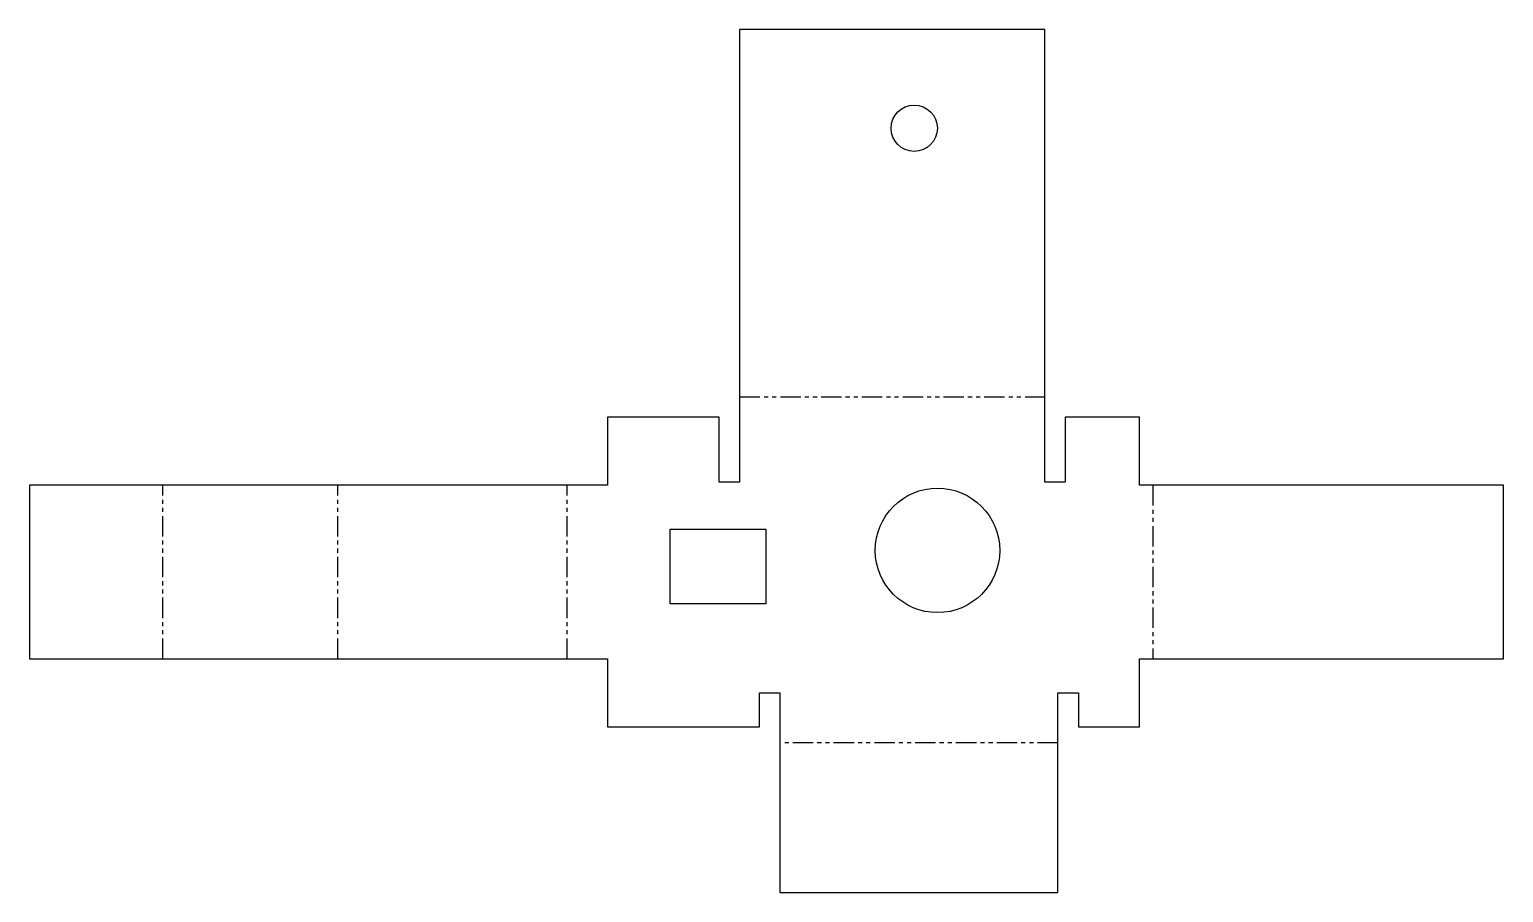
# Model space of a CAD drawing. Header units: millimetres. Extents: x -90 to 140, y -26 to 109.
import ezdxf

# ---------------------------------------------------------------- set-up
doc = ezdxf.new("R2010")
doc.units = ezdxf.units.MM
doc.linetypes.add('PHANTOM', pattern=[6.35, 3.175, -0.635, 0.635, -0.635, 0.635, -0.635])
doc.layers.add('BEND', color=7, linetype='Continuous')
doc.layers.add('CUT', color=7, linetype='Continuous')

msp = doc.modelspace()

# ---------------------------------------------------------------- linework, layer by layer
at = {"layer": 'BEND', "color": 4, "linetype": 'PHANTOM'}
for p, q in [((20.59, 51.36), (68.11, 51.36)), ((-69.24, 10.6), (-69.24, 37.62)), ((-41.94, 10.6), (-41.94, 37.62)), ((-6.28, 10.6), (-6.28, 37.62)), ((84.95, 37.62), (84.95, 10.6)), ((70.16, -2.51), (26.87, -2.51))]:
    msp.add_line(p, q, dxfattribs=at)
at = {"layer": 'CUT'}
for p, q in [((68.11, 108.58), (20.59, 108.58)), ((20.59, 108.58), (20.59, 38.12)), ((68.11, 38.12), (68.11, 108.58)), ((17.39, 48.22), (0, 48.22)), ((0, 48.22), (0, 37.62)), ((17.39, 38.12), (17.39, 48.22)), ((82.85, 48.22), (71.31, 48.22)), ((71.31, 48.22), (71.31, 38.12)), ((82.85, 37.62), (82.85, 48.22)), ((0, 37.62), (-89.98, 37.62)), ((-89.98, 37.62), (-89.98, 10.6)), ((20.59, 38.12), (17.39, 38.12)), ((71.31, 38.12), (68.11, 38.12)), ((139.54, 37.62), (82.85, 37.62)), ((139.54, 10.6), (139.54, 37.62)), ((9.78, 19.18), (9.78, 30.8)), ((9.78, 30.8), (24.68, 30.8)), ((24.68, 30.8), (24.68, 19.18)), ((24.68, 19.18), (9.78, 19.18)), ((-89.98, 10.6), (0, 10.6)), ((0, 10.6), (0, 0)), ((82.85, 0), (82.85, 10.6)), ((82.85, 10.6), (139.54, 10.6)), ((23.67, 0), (23.67, 5.3)), ((23.67, 5.3), (26.87, 5.3)), ((26.87, 5.3), (26.87, -25.79)), ((70.16, -25.79), (70.16, 5.3)), ((70.16, 5.3), (73.36, 5.3)), ((73.36, 5.3), (73.36, 0)), ((0, 0), (23.67, 0)), ((73.36, 0), (82.85, 0)), ((26.87, -25.79), (70.16, -25.79))]:
    msp.add_line(p, q, dxfattribs=at)
for centre, radius in [((47.79, 93.2), 3.6), ((51.41, 27.48), 9.69)]:
    msp.add_circle(centre, radius, dxfattribs=at)

doc.saveas('drawing.dxf')
